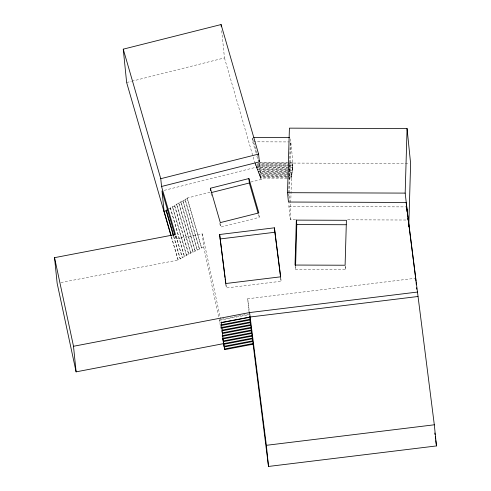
<?xml version="1.0" encoding="UTF-8"?>
<svg xmlns="http://www.w3.org/2000/svg" width="491" height="491" viewBox="0 0 491 491"><rect width="100%" height="100%" fill="white"/><g stroke="black" fill="none" stroke-linecap="round" stroke-linejoin="round"><path stroke-width="0.37" stroke-dasharray="2.46 1.84" d="M288.647 195.958L288.714 193.681M288.733 192.92L290.359 137.486M295.6 219.63L290.255 219.606L288.917 206.484L289.009 203.446M289.033 202.685L289.297 193.571M289.322 192.816L290.813 141.936L292.894 162.404L292.704 165.817L255.928 165.688L255.332 163.644L292.765 163.779L292.832 164.448L255.4 164.313L254.811 162.269M290.255 219.606L291.488 177.509L287.714 177.496M287.787 178.159L291.556 178.178L291.617 176.134L287.855 176.122M287.922 176.791L291.685 176.803L291.74 174.765L287.904 174.747M258.475 171.899L259.064 173.943L291.936 174.06L291.869 173.391L258.996 173.274L259.592 175.318L291.807 175.428L291.998 172.016L258.475 171.899L258.542 172.568L292.065 172.685L292.127 170.641L257.953 170.524L258.02 171.187L286.879 171.291M287.634 171.298L292.194 171.31L292.255 169.272L287.708 169.254M287.781 169.923L292.323 169.935L292.378 167.897L287.849 167.879M287.916 168.548L292.446 168.566L292.507 166.523L256.382 166.4L256.449 167.063L292.575 167.192L292.636 165.154L255.854 165.019L255.928 165.688M345.664 265.864L345.547 269.676L295.472 269.498L295.564 266.453M126.641 82.531L131.085 81.414M131.827 81.23L224.467 57.92L221.68 30.516M164.227 190.367L259.831 166.314L258.573 161.987M187.261 198.72L185.095 199.266L199.358 248.532L201.562 248.115L187.194 198.051L210.829 192.104M250.797 182.051L261.163 179.442L259.831 166.314M183.057 201.144L180.891 201.691L195.087 250.711L197.29 250.293L183.057 201.144L182.99 200.475L185.162 199.929L185.095 199.266M178.859 203.569L176.686 204.115L190.815 252.896L193.018 252.472L178.859 203.569L178.792 202.906L180.958 202.36L180.891 201.691M174.655 205.999L172.488 206.545L186.537 255.075L188.747 254.651L174.655 205.999L174.587 205.33L176.754 204.784L176.686 204.115M176.122 236.036L182.265 257.253L184.469 256.83L170.451 208.423L170.383 207.754L172.556 207.208L172.488 206.545M168.284 208.97L170.451 208.423M219.698 223.405L220.754 227.063L259.297 217.366L258.996 214.401M174.857 235.324L175.913 238.964L202.366 233.894L221.177 321.765M187.194 198.051L201.494 247.446L203.704 247.022L202.366 233.894M182.99 200.475L197.222 249.624L199.426 249.201L199.358 248.532M178.792 202.906L192.951 251.803L195.154 251.38L195.087 250.711M174.587 205.33L188.673 253.982L190.882 253.559L190.815 252.896M170.383 207.754L184.401 256.161L186.605 255.737L186.537 255.075M173.789 236.447L180.129 258.34L182.333 257.916L182.265 257.253M171.457 236.871L177.994 259.432L180.197 259.009L180.129 258.34M60.896 282.534L178.061 260.095L177.994 259.432M249.299 313.921L219.256 319.672L220.312 325.668M219.324 320.341L249.367 314.59M219.747 322.335L221.245 322.047M225.842 284.191L226.32 287.959L281.11 281.269L280.809 278.299M249.041 311.895L247.71 298.767L414.901 278.342M256.873 153.217L252.276 137.351L252.73 141.801L289.291 141.93M260.138 162.288L292.894 162.404M258.683 162.951L288.389 163.055M289.15 163.061L409.089 163.485M287.167 168.548L256.971 168.438L256.903 167.775L287.094 167.879M287.02 169.917L257.493 169.812L257.425 169.15L286.953 169.254M259.592 175.318L259.524 174.649L287.137 174.747M287.174 176.785L260.113 176.692L260.046 176.024L287.106 176.122M287.032 178.159L260.635 178.067L260.568 177.398L286.965 177.49M288.917 206.484L405.812 206.895M347.554 219.808L407.143 220.023M257.081 153.935L257.707 156.101M252.73 141.801L256.069 153.339M256.903 156.224L258.364 161.269M260.568 177.398L261.163 179.442M260.046 176.024L260.635 178.067M259.524 174.649L260.113 176.692M257.953 170.524L258.542 172.568M257.425 169.15L258.02 171.187M256.903 167.775L257.493 169.812M256.382 166.4L256.971 168.438M255.854 165.019L256.449 167.063M224.467 57.92L254.663 162.202M258.45 214.438L259.297 217.366M211.02 193.429L211.652 195.627M185.162 199.929L199.426 249.201M180.958 202.36L195.154 251.38M176.754 204.784L190.882 253.559M172.556 207.208L186.605 255.737M175.981 235.975L182.333 257.916M173.648 236.386L180.197 259.009M171.316 236.809L178.061 260.095M203.704 247.022L218.826 317.677M220.453 326.331L220.803 328.326M221.3 330.989L221.582 332.321M280.723 278.25L281.11 281.269M247.71 298.767L249.354 311.693M345.247 266.711L345.547 269.676M292.636 165.154L292.704 165.817M292.507 166.523L292.575 167.192M292.378 167.897L292.446 168.566M292.255 169.272L292.323 169.935M292.127 170.641L292.194 171.31M291.998 172.016L292.065 172.685M291.74 174.765L291.807 175.428M291.617 176.134L291.685 176.803M291.488 177.509L291.556 178.178M295.171 266.533L295.472 269.498M258.996 173.274L259.064 173.943M255.332 163.644L255.4 164.313M220.379 223.356L220.754 227.063M225.946 284.252L226.32 287.959M201.494 247.446L201.562 248.115M197.222 249.624L197.29 250.293M192.951 251.803L193.018 252.472M188.673 253.982L188.747 254.651M184.401 256.161L184.469 256.83M175.612 235.993L175.913 238.964"/><path stroke-width="0.74" d="M249.624 316.615L268.509 466.45L436.462 445.932L434.314 424.795L406.125 202.452L288.469 202.034L287.517 192.687L289.408 128.145L407.07 128.562L410.617 163.491L408.77 226.517M296.337 220.115L295.023 265.048L345.099 265.226L346.413 220.293L296.337 220.115L296.791 224.565L295.582 265.692M408.604 222.84L405.173 193.104L407.07 128.562M171.107 236.079L126.641 82.531L123.253 49.161L221.079 24.55L258.585 154.076L259.377 161.864L161.551 186.476L175.459 234.514L54.538 257.665L57.14 283.252L76.105 371.859L223.485 343.645L221.337 322.507L250.029 317.014L417.982 296.496M161.551 186.476L160.76 178.693L258.585 154.076M210.351 188.249L248.894 178.552L258.843 212.916L220.306 222.613L210.351 188.249L210.578 190.477M211.547 192.515L249.342 183.002L248.894 178.552M173.433 235.655L166.253 210.848L166.185 210.185L167.627 209.817M171.034 235.41L164.08 211.394L166.253 210.848M76.105 371.859L73.509 346.278L249.581 312.564L417.528 292.047M221.312 322.716L249.692 317.284M220.987 324.858L249.95 319.31M221.054 325.521L250.017 319.979M221.478 327.522L250.275 322.004M221.545 328.184L250.342 322.673M221.987 330.179L250.6 324.698M222.055 330.848L250.668 325.367M222.478 332.843L250.926 327.393M222.546 333.512L250.999 328.062M251.257 330.087L222.22 335.648L222.288 336.317M223.037 336.175L251.324 330.756M251.582 332.781L222.718 338.311L222.785 338.98L223.215 340.975L251.908 335.482M222.785 338.98L251.65 333.45M251.975 336.145L223.282 341.638L224.27 346.965L252.626 341.533M223.706 343.632L252.233 338.176M223.773 344.301L252.3 338.839M224.203 346.296L252.558 340.871M252.883 343.565L224.694 348.96L224.768 349.629L252.951 344.234M219.63 234.508L274.42 227.812L280.656 276.82L225.872 283.51L219.63 234.508L224.976 277.403M220.085 238.957L274.868 232.261L274.42 227.812M268.509 466.45L266.361 445.312L434.314 424.795M253.804 137.357L289.598 137.486M287.517 192.687L405.173 193.104M296.791 224.565L346.106 224.737M258.96 160.422L259.377 161.864M249.342 183.002L258.027 212.977M123.253 49.161L160.76 178.693M174.649 234.594L162.005 190.925L164.08 211.394M166.185 210.185L173.581 235.723M223.485 343.645L224.768 349.629M54.538 257.665L73.509 346.278M408.8 224.356L415.564 277.489M434.817 433.025L435.008 434.541M435.302 436.818L435.591 439.101M435.781 440.617L436.462 445.932M274.868 232.261L280.631 277.501M266.361 445.312L249.581 312.564M225.173 278.913L225.743 283.436M415.656 278.25L415.957 281.165M416.104 282.626L416.325 284.811M416.62 287.732L416.773 289.187M406.8 209.086L407.094 212.002M407.315 214.193L407.462 215.647M407.763 218.569L407.911 220.023M221.079 24.55L221.306 26.79"/></g></svg>
